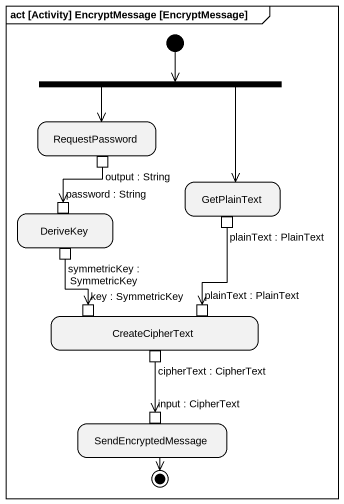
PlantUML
@startuml
mainframe act [Activity] EncryptMessage [EncryptMessage]
hide empty description
state fork1 <<fork>>
state RequestPassword {
  state "output : String" as output_String <<outputPin>>
}
state GetPlainText {
  state "plainText : PlainText" as plainText_PlainText <<outputPin>>
}
state DeriveKey {
  state "password : String" as password_String <<inputPin>>
  state "symmetricKey : SymmetricKey" as symmetricKey_SymmetricKey <<outputPin>>
}
state CreateCipherText {
  state "key : SymmetricKey" as key_SymmetricKey <<inputPin>>
  state "plainText : PlainText" as plainText_PlainText_2 <<inputPin>>
  state "cipherText : CipherText" as cipherText_CipherText <<outputPin>>
}
state SendEncryptedMessage {
  state "input : CipherText" as input_CipherText <<inputPin>>
}
[*] --> fork1
fork1 --> RequestPassword
fork1 --> GetPlainText
output_String --> password_String
plainText_PlainText --> plainText_PlainText_2
symmetricKey_SymmetricKey --> key_SymmetricKey
cipherText_CipherText --> input_CipherText
SendEncryptedMessage --> [*]
@enduml
